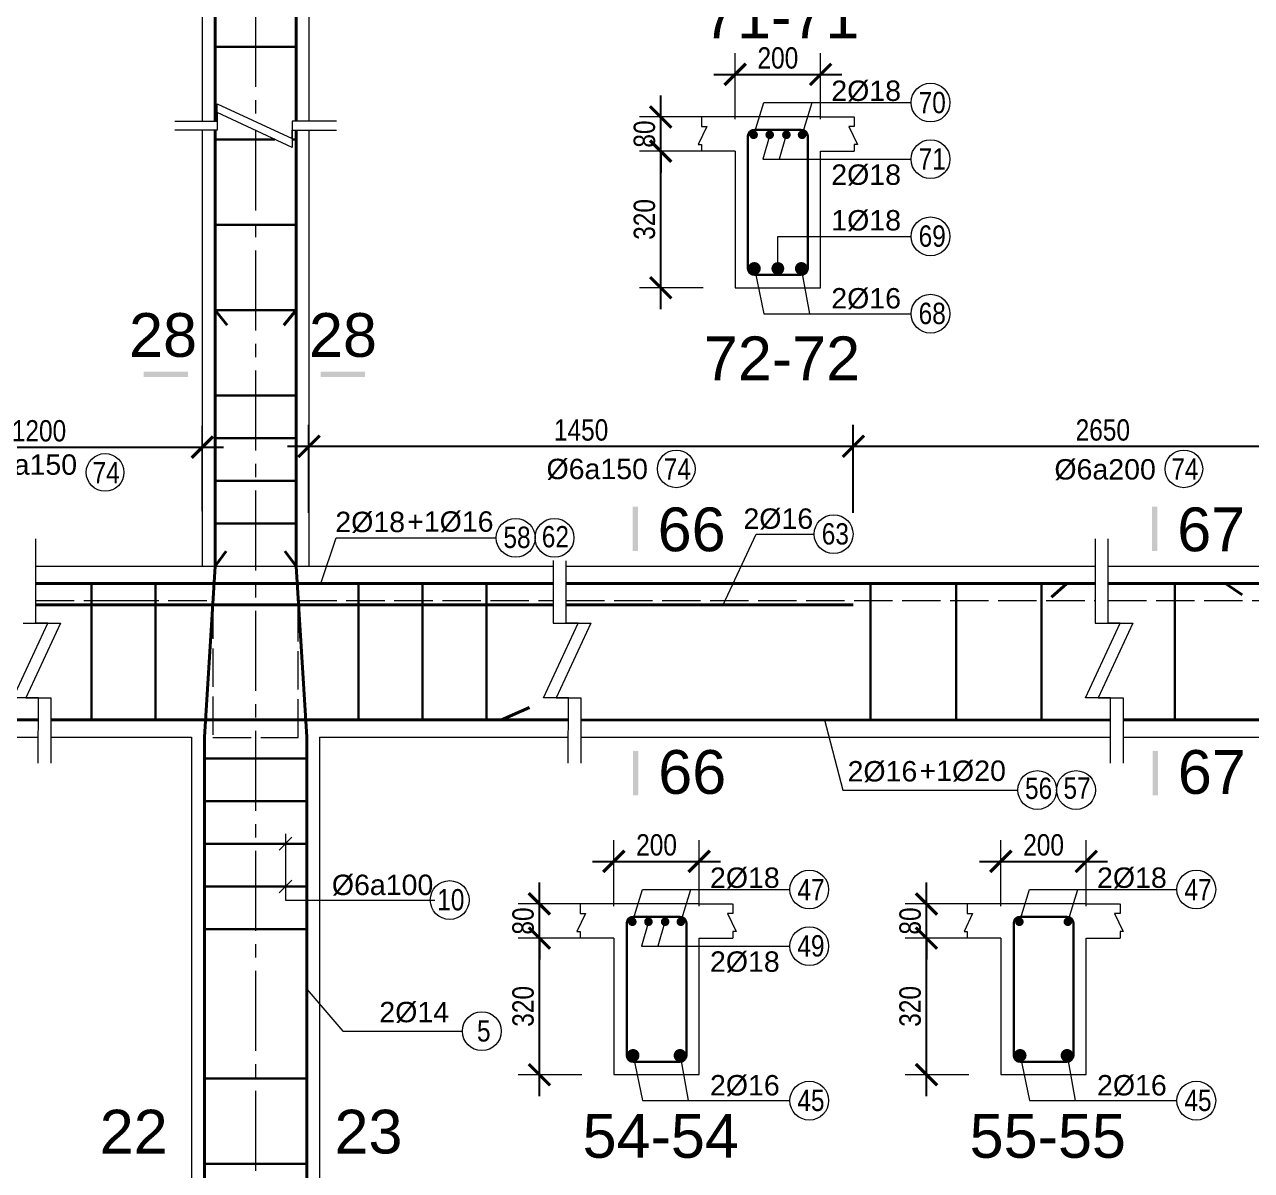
# Model space of a CAD drawing. Header units: inches. Extents: x 1604615 to 1925968, y -294302 to 52467.
# Drawn here: x 1683960 to 1695457, y -235985 to -225247 of the extents above; entities that cross this region are included whole.
import ezdxf

# ---------------------------------------------------------------- set-up
doc = ezdxf.new("R2010")
doc.units = ezdxf.units.IN
doc.header["$LTSCALE"] = 20
doc.header["$MEASUREMENT"] = 0
doc.linetypes.add('ACAD_ISO02W100', pattern=[15, 12, -3])
doc.linetypes.add('CENTER2', pattern=[1.125, 0.75, -0.125, 0.125, -0.125])
doc.layers.get('0').update_dxf_attribs({"lineweight": 13})
for name, color, linetype, lineweight in [('BORDER', 3, 'Continuous', 40), ('Duong bao', 4, 'Continuous', 30), ('net 0.2', 5, 'Continuous', 20), ('net dut', 7, 'Continuous', 9), ('truc', 16, 'CENTER2', 9)]:
    doc.layers.add(name, color=color, linetype=linetype, lineweight=lineweight)
doc.layers.add('TEXT', color=9, linetype='Continuous')
doc.styles.add('chu', font='VHELVCN.TTF')
doc.styles.add('thep', font='ARIAL.TTF')
doc.dimstyles.new('tl100', dxfattribs={"dimscale": 100, "dimtxt": 2, "dimasz": 2, "dimexe": 2, "dimexo": 5, "dimgap": 0.5, "dimtad": 1, "dimdec": 0, "dimzin": 0, "dimdsep": 46, "dimtxsty": 'chu', "dimblk": 'ARCHTICK', "dimcen": 1, "dimdle": 2, "dimclrd": 1, "dimclre": 1, "dimclrt": 2, "dimadec": 0, "dimazin": 0, "dimtfac": 1, "dimtdec": 0, "dimtix": 1, "dimtofl": 0, "dimtmove": 0, "dimatfit": 3, "dimldrblk": 'ARCHTICK', "dimfxl": 1, "dimtolj": 1, "dimtzin": 0, "dimarcsym": 0})
doc.dimstyles.new('tl25', dxfattribs={"dimscale": 100, "dimtxt": 2, "dimasz": 2, "dimexe": 2, "dimexo": 3, "dimgap": 0.5, "dimtad": 1, "dimdec": 0, "dimlfac": 0.25, "dimdsep": 46, "dimtxsty": 'chu', "dimblk": 'ARCHTICK', "dimcen": 8, "dimdle": 2, "dimclrd": 1, "dimclre": 1, "dimclrt": 2, "dimadec": 0, "dimazin": 0, "dimtfac": 0.1, "dimtdec": 0, "dimtix": 1, "dimtmove": 2, "dimatfit": 3, "dimldrblk": 'ARCHTICK', "dimfxl": 6, "dimfxlon": 1, "dimtolj": 1, "dimlwe": -1, "dimarcsym": 0})

# ---------------------------------------------------------------- blocks, each defined once
blk = doc.blocks.new('_ArchTick')
at = {"color": 0, "linetype": 'ByBlock', "const_width": 0.15}
blk.add_lwpolyline([(-0.5, -0.5), (0.5, 0.5)], dxfattribs=at)
blk = doc.blocks.new('*D122')
at = {"color": 1, "lineweight": -2}
for p, q in [((1686625, -229823), (1686625, -228999)), ((1691726, -229823), (1691726, -228999)), ((1686425, -229199), (1691926, -229199))]:
    blk.add_line(p, q, dxfattribs=at)
at = {"layer": 'Defpoints', "color": 0}
for p in [(1691726, -229199), (1686625, -230323), (1691726, -230323)]:
    blk.add_point(p, dxfattribs=at)
at = {"color": 1, "lineweight": -2, "xscale": 200, "yscale": 200, "zscale": 200, "rotation": 180}
blk.add_blockref('_ArchTick', (1686625, -229199), dxfattribs=at)
at = {"color": 1, "lineweight": -2, "xscale": 200, "yscale": 200, "zscale": 200}
blk.add_blockref('_ArchTick', (1691726, -229199), dxfattribs=at)
at = {"color": 2, "insert": (1689175, -229047), "char_height": 200, "attachment_point": 5, "style": 'chu'}
blk.add_mtext('\\A1;1450', dxfattribs=at)
blk = doc.blocks.new('*D123')
at = {"color": 1, "lineweight": -2}
for p, q in [((1691726, -229823), (1691726, -228999)), ((1696402, -229823), (1696402, -228999)), ((1691526, -229199), (1696602, -229199))]:
    blk.add_line(p, q, dxfattribs=at)
at = {"layer": 'Defpoints', "color": 0}
for p in [(1696402, -229199), (1691726, -230323), (1696402, -230323)]:
    blk.add_point(p, dxfattribs=at)
at = {"color": 1, "lineweight": -2, "xscale": 200, "yscale": 200, "zscale": 200, "rotation": 180}
blk.add_blockref('_ArchTick', (1691726, -229199), dxfattribs=at)
at = {"color": 1, "lineweight": -2, "xscale": 200, "yscale": 200, "zscale": 200}
blk.add_blockref('_ArchTick', (1696402, -229199), dxfattribs=at)
at = {"color": 2, "insert": (1694064, -229047), "char_height": 200, "attachment_point": 5, "style": 'chu'}
blk.add_mtext('\\A1;2650', dxfattribs=at)
blk = doc.blocks.new('*D344')
at = {"color": 1}
for p, q in [((1682565, -229807), (1682565, -229007)), ((1685625, -229807), (1685625, -229007))]:
    blk.add_line(p, q, dxfattribs=at)
at = {"color": 1, "lineweight": -2}
blk.add_line((1682365, -229207), (1685825, -229207), dxfattribs=at)
at = {"layer": 'Defpoints', "color": 0}
for p in [(1685625, -229207), (1685625, -230323), (1682565, -231763)]:
    blk.add_point(p, dxfattribs=at)
at = {"color": 1, "lineweight": -2, "xscale": 200, "yscale": 200, "zscale": 200, "rotation": 180}
blk.add_blockref('_ArchTick', (1682565, -229207), dxfattribs=at)
at = {"color": 1, "lineweight": -2, "xscale": 200, "yscale": 200, "zscale": 200}
blk.add_blockref('_ArchTick', (1685625, -229207), dxfattribs=at)
at = {"color": 2, "insert": (1684095, -229055), "char_height": 200, "attachment_point": 5, "style": 'chu'}
blk.add_mtext('\\A1;1200', dxfattribs=at)
blk = doc.blocks.new('*D233')
at = {"color": 1}
for p, q in [((1689482, -233507), (1689482, -232888)), ((1690282, -233507), (1690282, -232888))]:
    blk.add_line(p, q, dxfattribs=at)
at = {"color": 1, "lineweight": -2}
blk.add_line((1689282, -233088), (1690482, -233088), dxfattribs=at)
at = {"layer": 'Defpoints', "color": 0}
for p in [(1690282, -233088), (1689482, -233807), (1690282, -233807)]:
    blk.add_point(p, dxfattribs=at)
at = {"color": 1, "lineweight": -2, "xscale": 200, "yscale": 200, "zscale": 200, "rotation": 180}
blk.add_blockref('_ArchTick', (1689482, -233088), dxfattribs=at)
at = {"color": 1, "lineweight": -2, "xscale": 200, "yscale": 200, "zscale": 200}
blk.add_blockref('_ArchTick', (1690282, -233088), dxfattribs=at)
at = {"color": 2, "insert": (1689882, -232935), "char_height": 200, "attachment_point": 5, "style": 'chu'}
blk.add_mtext('\\A1;200', dxfattribs=at)
blk = doc.blocks.new('*D234')
at = {"color": 1, "lineweight": -2}
blk.add_line((1688784, -235287), (1688784, -233607), dxfattribs=at)
at = {"color": 1}
for p, q in [((1689182, -233807), (1688584, -233807)), ((1689182, -235087), (1688584, -235087))]:
    blk.add_line(p, q, dxfattribs=at)
at = {"layer": 'Defpoints', "color": 0}
for p in [(1688784, -233807), (1689482, -233807), (1689482, -235087)]:
    blk.add_point(p, dxfattribs=at)
at = {"color": 1, "lineweight": -2, "xscale": 200, "yscale": 200, "zscale": 200}
for p, rotation in [((1688784, -233807), 90), ((1688784, -235087), 270)]:
    blk.add_blockref('_ArchTick', p, dxfattribs=dict(at, rotation=rotation))
at = {"color": 2, "insert": (1688632, -234447), "char_height": 200, "attachment_point": 5, "rotation": 90, "style": 'chu'}
blk.add_mtext('\\A1;320', dxfattribs=at)
blk = doc.blocks.new('*D235')
at = {"color": 1, "lineweight": -2}
for p, q in [((1688784, -233487), (1688784, -233287)), ((1688784, -233807), (1688784, -233487)), ((1688784, -233807), (1688784, -234007))]:
    blk.add_line(p, q, dxfattribs=at)
at = {"color": 1}
for p, q in [((1689182, -233487), (1688584, -233487)), ((1689182, -233807), (1688584, -233807))]:
    blk.add_line(p, q, dxfattribs=at)
at = {"layer": 'Defpoints', "color": 0}
for p in [(1688784, -233487), (1689482, -233487), (1689482, -233807)]:
    blk.add_point(p, dxfattribs=at)
at = {"color": 1, "lineweight": -2, "xscale": 200, "yscale": 200, "zscale": 200}
for p, rotation in [((1688784, -233487), 270), ((1688784, -233807), 90)]:
    blk.add_blockref('_ArchTick', p, dxfattribs=dict(at, rotation=rotation))
at = {"color": 2, "insert": (1688632, -233647), "char_height": 200, "attachment_point": 5, "rotation": 90, "style": 'chu'}
blk.add_mtext('\\A1;80', dxfattribs=at)
blk = doc.blocks.new('*D236')
at = {"color": 1}
for p, q in [((1693109, -233507), (1693109, -232888)), ((1693909, -233507), (1693909, -232888))]:
    blk.add_line(p, q, dxfattribs=at)
at = {"color": 1, "lineweight": -2}
blk.add_line((1692909, -233088), (1694109, -233088), dxfattribs=at)
at = {"layer": 'Defpoints', "color": 0}
for p in [(1693909, -233088), (1693109, -233807), (1693909, -233807)]:
    blk.add_point(p, dxfattribs=at)
at = {"color": 1, "lineweight": -2, "xscale": 200, "yscale": 200, "zscale": 200, "rotation": 180}
blk.add_blockref('_ArchTick', (1693109, -233088), dxfattribs=at)
at = {"color": 1, "lineweight": -2, "xscale": 200, "yscale": 200, "zscale": 200}
blk.add_blockref('_ArchTick', (1693909, -233088), dxfattribs=at)
at = {"color": 2, "insert": (1693509, -232935), "char_height": 200, "attachment_point": 5, "style": 'chu'}
blk.add_mtext('\\A1;200', dxfattribs=at)
blk = doc.blocks.new('*D237')
at = {"color": 1, "lineweight": -2}
blk.add_line((1692411, -235287), (1692411, -233607), dxfattribs=at)
at = {"color": 1}
for p, q in [((1692809, -233807), (1692211, -233807)), ((1692809, -235087), (1692211, -235087))]:
    blk.add_line(p, q, dxfattribs=at)
at = {"layer": 'Defpoints', "color": 0}
for p in [(1692411, -233807), (1693109, -233807), (1693109, -235087)]:
    blk.add_point(p, dxfattribs=at)
at = {"color": 1, "lineweight": -2, "xscale": 200, "yscale": 200, "zscale": 200}
for p, rotation in [((1692411, -233807), 90), ((1692411, -235087), 270)]:
    blk.add_blockref('_ArchTick', p, dxfattribs=dict(at, rotation=rotation))
at = {"color": 2, "insert": (1692259, -234447), "char_height": 200, "attachment_point": 5, "rotation": 90, "style": 'chu'}
blk.add_mtext('\\A1;320', dxfattribs=at)
blk = doc.blocks.new('*D238')
at = {"color": 1, "lineweight": -2}
for p, q in [((1692411, -233487), (1692411, -233287)), ((1692411, -233807), (1692411, -233487)), ((1692411, -233807), (1692411, -234007))]:
    blk.add_line(p, q, dxfattribs=at)
at = {"color": 1}
for p, q in [((1692809, -233487), (1692211, -233487)), ((1692809, -233807), (1692211, -233807))]:
    blk.add_line(p, q, dxfattribs=at)
at = {"layer": 'Defpoints', "color": 0}
for p in [(1692411, -233487), (1693109, -233487), (1693109, -233807)]:
    blk.add_point(p, dxfattribs=at)
at = {"color": 1, "lineweight": -2, "xscale": 200, "yscale": 200, "zscale": 200}
for p, rotation in [((1692411, -233487), 270), ((1692411, -233807), 90)]:
    blk.add_blockref('_ArchTick', p, dxfattribs=dict(at, rotation=rotation))
at = {"color": 2, "insert": (1692259, -233647), "char_height": 200, "attachment_point": 5, "rotation": 90, "style": 'chu'}
blk.add_mtext('\\A1;80', dxfattribs=at)
blk = doc.blocks.new('*D269')
at = {"color": 1}
for p, q in [((1690619, -226133), (1690619, -225514)), ((1691419, -226133), (1691419, -225514))]:
    blk.add_line(p, q, dxfattribs=at)
at = {"color": 1, "lineweight": -2}
blk.add_line((1690419, -225714), (1691619, -225714), dxfattribs=at)
at = {"layer": 'Defpoints', "color": 0}
for p in [(1691419, -225714), (1690619, -226433), (1691419, -226433)]:
    blk.add_point(p, dxfattribs=at)
at = {"color": 1, "lineweight": -2, "xscale": 200, "yscale": 200, "zscale": 200, "rotation": 180}
blk.add_blockref('_ArchTick', (1690619, -225714), dxfattribs=at)
at = {"color": 1, "lineweight": -2, "xscale": 200, "yscale": 200, "zscale": 200}
blk.add_blockref('_ArchTick', (1691419, -225714), dxfattribs=at)
at = {"color": 2, "insert": (1691019, -225561), "char_height": 200, "attachment_point": 5, "style": 'chu'}
blk.add_mtext('\\A1;200', dxfattribs=at)
blk = doc.blocks.new('*D270')
at = {"color": 1, "lineweight": -2}
blk.add_line((1689921, -227913), (1689921, -226233), dxfattribs=at)
at = {"color": 1}
for p, q in [((1690319, -226433), (1689721, -226433)), ((1690319, -227713), (1689721, -227713))]:
    blk.add_line(p, q, dxfattribs=at)
at = {"layer": 'Defpoints', "color": 0}
for p in [(1689921, -226433), (1690619, -226433), (1690619, -227713)]:
    blk.add_point(p, dxfattribs=at)
at = {"color": 1, "lineweight": -2, "xscale": 200, "yscale": 200, "zscale": 200}
for p, rotation in [((1689921, -226433), 90), ((1689921, -227713), 270)]:
    blk.add_blockref('_ArchTick', p, dxfattribs=dict(at, rotation=rotation))
at = {"color": 2, "insert": (1689769, -227073), "char_height": 200, "attachment_point": 5, "rotation": 90, "style": 'chu'}
blk.add_mtext('\\A1;320', dxfattribs=at)
blk = doc.blocks.new('*D271')
at = {"color": 1, "lineweight": -2}
for p, q in [((1689921, -226113), (1689921, -225913)), ((1689921, -226433), (1689921, -226113)), ((1689921, -226433), (1689921, -226633))]:
    blk.add_line(p, q, dxfattribs=at)
at = {"color": 1}
for p, q in [((1690319, -226113), (1689721, -226113)), ((1690319, -226433), (1689721, -226433))]:
    blk.add_line(p, q, dxfattribs=at)
at = {"layer": 'Defpoints', "color": 0}
for p in [(1689921, -226113), (1690619, -226113), (1690619, -226433)]:
    blk.add_point(p, dxfattribs=at)
at = {"color": 1, "lineweight": -2, "xscale": 200, "yscale": 200, "zscale": 200}
for p, rotation in [((1689921, -226113), 270), ((1689921, -226433), 90)]:
    blk.add_blockref('_ArchTick', p, dxfattribs=dict(at, rotation=rotation))
at = {"color": 2, "insert": (1689769, -226273), "char_height": 200, "attachment_point": 5, "rotation": 90, "style": 'chu'}
blk.add_mtext('\\A1;80', dxfattribs=at)

msp = doc.modelspace()

# ---------------------------------------------------------------- linework, layer by layer
at = {"ltscale": 0.1}
for p, q in [((1685624.8, -221055.5), (1685624.8, -226152.8)), ((1686624.8, -221055.5), (1686624.8, -226152.8)), ((1685624.8, -226235.4), (1685624.8, -230323.2)), ((1686624.8, -226235.4), (1686624.8, -230323.2)), ((1684066.2, -230855.9), (1684066.2, -230066.2)), ((1693993.4, -230066.2), (1693993.4, -230855.9)), ((1694113.4, -230855.9), (1694113.4, -230066.2)), ((1688914, -230270.3), (1688914, -230855.9)), ((1689034, -230855.9), (1689034, -230272.7)), ((1685324.8, -230323.2), (1686924.8, -230323.2)), ((1685524.8, -230323.2), (1686724.8, -230323.2)), ((1683854.5, -231556.4), (1684179.4, -230855.9)), ((1683946.2, -230855.9), (1684297.9, -230855.9)), ((1684297.9, -230855.9), (1683973, -231556.4)), ((1684179.4, -230855.9), (1684066.2, -230855.9)), ((1688822.3, -231556.4), (1689147.2, -230855.9)), ((1688914, -230855.9), (1689265.7, -230855.9)), ((1689265.7, -230855.9), (1688940.8, -231556.4)), ((1689147.2, -230855.9), (1689034, -230855.9)), ((1693901.7, -231556.4), (1694226.6, -230855.9)), ((1693993.4, -230855.9), (1694345.1, -230855.9)), ((1694345.1, -230855.9), (1694020.2, -231556.4)), ((1694226.6, -230855.9), (1694113.4, -230855.9)), ((1684089.6, -231556.4), (1683854.5, -231556.4)), ((1683973, -231556.4), (1684206.2, -231556.4)), ((1684087.5, -232168.4), (1684089.6, -231556.4)), ((1684206.2, -231556.4), (1684206.2, -232168.4)), ((1689057.4, -231556.4), (1688822.3, -231556.4)), ((1688940.8, -231556.4), (1689174, -231556.4)), ((1689055.2, -232168.4), (1689057.4, -231556.4)), ((1689174, -231556.4), (1689174, -232168.4)), ((1694136.8, -231556.4), (1693901.7, -231556.4)), ((1694020.2, -231556.4), (1694253.4, -231556.4)), ((1694134.7, -232168.4), (1694136.8, -231556.4)), ((1694253.4, -231556.4), (1694253.4, -232168.4)), ((1683598.6, -231923.2), (1684088.3, -231923.3)), ((1684206.2, -231923.3), (1684996.5, -231923.4)), ((1684996.5, -231923.4), (1685524.8, -231923.5)), ((1685524.8, -231923.2), (1685524.8, -236649.2)), ((1686724.8, -231923.2), (1686724.8, -236649.2)), ((1686724.8, -231923.2), (1689056.1, -231923.2)), ((1689174, -231923.2), (1694135.5, -231923.7)), ((1694253.4, -231923.2), (1698221.8, -231923.2))]:
    msp.add_line(p, q, dxfattribs=at)
for p, q in [((1690798.7, -226262.9), (1690887.5, -225978.1)), ((1690887.5, -225978.1), (1692267.6, -225978.1)), ((1691251.8, -226262.9), (1691340.5, -225978.1)), ((1690618.7, -226112.9), (1690306.3, -226112.9)), ((1691418.7, -226112.9), (1690618.7, -226112.9)), ((1691418.7, -226112.9), (1691731.1, -226112.9)), ((1690942.7, -226280.2), (1690877.2, -226508.6)), ((1691096.4, -226280.2), (1691030.8, -226508.6)), ((1690618.7, -226432.9), (1690302.7, -226432.9)), ((1690618.7, -226432.9), (1690618.7, -227712.9)), ((1691418.7, -227712.9), (1691418.7, -226432.9)), ((1691418.7, -226432.9), (1691734.7, -226432.9)), ((1690877.2, -226508.6), (1692267.6, -226508.6)), ((1691018.7, -227532.9), (1691018.7, -227231.7)), ((1691018.7, -227231.7), (1692261.5, -227231.7)), ((1690618.7, -227712.9), (1691418.7, -227712.9)), ((1686345.9, -232983.5), (1686465.6, -232862.9)), ((1686345.9, -233383.5), (1686465.6, -233262.9)), ((1689662.2, -233636.8), (1689750.9, -233352.1)), ((1689750.9, -233352.1), (1691131.1, -233352.1)), ((1690115.3, -233636.8), (1690204, -233352.1)), ((1693289, -233636.8), (1693377.8, -233352.1)), ((1693377.8, -233352.1), (1694757.9, -233352.1)), ((1693742.1, -233636.8), (1693830.9, -233352.1)), ((1689482.2, -233486.8), (1689169.8, -233486.8)), ((1690282.2, -233486.8), (1689482.2, -233486.8)), ((1690282.2, -233486.8), (1690594.6, -233486.8)), ((1693109, -233486.8), (1692796.6, -233486.8)), ((1693909, -233486.8), (1693109, -233486.8)), ((1693909, -233486.8), (1694221.5, -233486.8)), ((1689806.1, -233654.2), (1689740.6, -233882.6)), ((1689959.8, -233654.2), (1689894.3, -233882.6)), ((1689482.2, -233806.8), (1689166.2, -233806.8)), ((1689482.2, -233806.8), (1689482.2, -235086.8)), ((1690282.2, -235086.8), (1690282.2, -233806.8)), ((1690282.2, -233806.8), (1690598.2, -233806.8)), ((1693109, -233806.8), (1692793.1, -233806.8)), ((1693109, -233806.8), (1693109, -235086.8)), ((1693909, -235086.8), (1693909, -233806.8)), ((1693909, -233806.8), (1694225, -233806.8)), ((1689740.6, -233882.6), (1691131.1, -233882.6)), ((1689482.2, -235086.8), (1690282.2, -235086.8)), ((1693109, -235086.8), (1693909, -235086.8))]:
    msp.add_line(p, q)
for points in [[(1685367.5, -226152.4), (1685764.6, -226153.7), (1685764.6, -225989.2), (1686466.2, -226314.6), (1686466.2, -226235.4), (1686882.2, -226235.4)], [(1686882.2, -226151.4), (1686466.2, -226151.4), (1686466.2, -226397.6), (1685764.6, -226072.1), (1685764.6, -226235.4), (1685367.5, -226235.4)], [(1684066.2, -230323.2), (1684856.6, -230323.2)], [(1684856.6, -230323.2), (1685324.8, -230323.2)], [(1686924.8, -230323.2), (1688914, -230323.2)], [(1689034, -230323.2), (1693993.4, -230323.2)], [(1694113.4, -230323.2), (1698079.7, -230323.2)]]:
    msp.add_lwpolyline(points, dxfattribs=at)
for points in [[(1690302.7, -226112.9), (1690302.7, -226201.6), (1690353.6, -226201.6), (1690272.9, -226370), (1690302.7, -226370), (1690302.7, -226432.9)], [(1691734.7, -226112.9), (1691734.7, -226201.6), (1691683.8, -226201.6), (1691764.6, -226370), (1691734.7, -226370), (1691734.7, -226432.9)], [(1690798.7, -227532.9), (1690887.5, -227956.4), (1692267.6, -227956.4)], [(1691238.7, -227532.9), (1691316.1, -227956.4)], [(1686735, -230483.2), (1686881, -230056.3), (1688379.9, -230056.3)], [(1690507.8, -230683.2), (1690815.6, -230021.9), (1691359.7, -230021.9)], [(1691456, -231763.4), (1691628, -232420), (1693267.6, -232420)], [(1686405.7, -232828.8), (1686405.7, -233450.7), (1687804, -233450.7)], [(1689166.2, -233486.8), (1689166.2, -233575.6), (1689217.1, -233575.6), (1689136.3, -233744), (1689166.2, -233744), (1689166.2, -233806.8)], [(1690598.2, -233486.8), (1690598.2, -233575.6), (1690547.3, -233575.6), (1690628, -233744), (1690598.2, -233744), (1690598.2, -233806.8)], [(1692793.1, -233486.8), (1692793.1, -233575.6), (1692843.9, -233575.6), (1692763.2, -233744), (1692793.1, -233744), (1692793.1, -233806.8)], [(1694225, -233486.8), (1694225, -233575.6), (1694174.2, -233575.6), (1694254.9, -233744), (1694225, -233744), (1694225, -233806.8)], [(1686604.8, -234286.2), (1686943.6, -234679.2), (1688063, -234679.2)], [(1689662.2, -234906.8), (1689750.9, -235330.4), (1691131.1, -235330.4)], [(1690102.2, -234906.8), (1690179.6, -235330.4)], [(1693289, -234906.8), (1693377.8, -235330.4), (1694757.9, -235330.4)], [(1693729, -234906.8), (1693806.4, -235330.4)]]:
    msp.add_lwpolyline(points)
for points, const_width in [([(1690771.7, -226280.2, -1.0105372), (1690811.7, -226280.6, -0.9895727)], 40), ([(1690922.7, -226280.2, -1.0105372), (1690962.7, -226280.6, -0.9895727)], 40), ([(1691078.9, -226280.2, -1.0105372), (1691118.9, -226280.6, -0.9895727)], 40), ([(1691265.8, -226280.2, 1.0105372), (1691225.8, -226280.6, 0.9895727)], 40), ([(1690768.7, -227532.9, 1), (1690828.7, -227532.9, 1)], 60), ([(1690988.7, -227532.9, 1), (1691048.7, -227532.9, 1)], 60), ([(1691268.7, -227532.9, -1), (1691208.7, -227532.9, -1)], 60), ([(1689635.1, -233654.2, -1.0105372), (1689675.1, -233654.6, -0.9895727)], 40), ([(1689786.1, -233654.2, -1.0105372), (1689826.1, -233654.6, -0.9895727)], 40), ([(1689942.4, -233654.2, -1.0105372), (1689982.4, -233654.6, -0.9895727)], 40), ([(1690129.2, -233654.2, 1.0105372), (1690089.3, -233654.6, 0.9895727)], 40), ([(1693262, -233654.2, -1.0105372), (1693302, -233654.6, -0.9895727)], 40), ([(1693756.1, -233654.2, 1.0105372), (1693716.1, -233654.6, 0.9895727)], 40), ([(1689632.2, -234906.8, 1), (1689692.2, -234906.8, 1)], 60), ([(1690132.2, -234906.8, -1), (1690072.2, -234906.8, -1)], 60), ([(1693259, -234906.8, 1), (1693319, -234906.8, 1)], 60), ([(1693759, -234906.8, -1), (1693699, -234906.8, -1)], 60)]:
    msp.add_lwpolyline(points, format="xyb", close=True, dxfattribs=dict(const_width=const_width))
for centre, radius in [((1692449.5, -225978.1), 181.9), ((1692449.5, -226508.6), 181.9), ((1692449.5, -227231.7), 181.9), ((1692449.5, -227956.4), 181.9), ((1690067, -229410.5), 176.4), ((1694823.5, -229410.5), 176.4), ((1684714.5, -229443.5), 176.4), ((1688561.8, -230056.3), 181.9), ((1688925.6, -230056.3), 181.9), ((1691541.6, -230021.9), 181.9), ((1693449.5, -232420), 181.9), ((1693813.3, -232420), 181.9), ((1687943.8, -233450.7), 181.9), ((1691313, -233352.1), 181.9), ((1694939.8, -233352.1), 181.9), ((1691313, -233882.6), 181.9), ((1688244.9, -234679.2), 181.9), ((1691313, -235330.4), 181.9), ((1694939.8, -235330.4), 181.9)]:
    msp.add_circle(centre, radius)
for p in [(1690801.7, -226262.9), (1690801.7, -226262.9), (1690801.7, -226262.9), (1690801.7, -226262.9), (1690771.7, -226280.2), (1690771.7, -226280.2), (1690771.7, -226280.2), (1690771.7, -226280.2), (1690801.7, -226297.6), (1690801.7, -226297.6), (1690801.7, -226297.6), (1690801.7, -226297.6), (1689635.1, -233654.2), (1689635.1, -233654.2), (1689635.1, -233654.2), (1689635.1, -233654.2), (1689665.1, -233636.9), (1689665.1, -233636.9), (1689665.1, -233636.9), (1689665.1, -233636.9), (1689665.1, -233671.5), (1689665.1, -233671.5), (1689665.1, -233671.5), (1689665.1, -233671.5), (1693262, -233654.2), (1693262, -233654.2), (1693262, -233654.2), (1693262, -233654.2), (1693292, -233636.9), (1693292, -233636.9), (1693292, -233636.9), (1693292, -233636.9), (1693292, -233671.5), (1693292, -233671.5), (1693292, -233671.5), (1693292, -233671.5)]:
    msp.add_point(p)
for points in [[(1685491.6, -228550.5), (1685491.6, -228500.5), (1685077.3, -228550.5), (1685077.3, -228500.5)], [(1687149.1, -228550.5), (1687149.1, -228500.5), (1686734.8, -228550.5), (1686734.8, -228500.5)], [(1689707.2, -229764.8), (1689657.2, -229764.8), (1689707.2, -230179.1), (1689657.2, -230179.1)], [(1694576, -229764.8), (1694526, -229764.8), (1694576, -230179.1), (1694526, -230179.1)], [(1689712.8, -232054.9), (1689662.8, -232054.9), (1689712.8, -232469.2), (1689662.8, -232469.2)], [(1694581.7, -232054.9), (1694531.7, -232054.9), (1694581.7, -232469.2), (1694531.7, -232469.2)]]:
    msp.add_trace(points)
at = {"layer": 'BORDER', "ltscale": 0.1}
for p, q in [((1685744.8, -219615.5), (1685744.8, -226152.8)), ((1686504.8, -219615.5), (1686504.8, -226152.8)), ((1685744.8, -226235.4), (1685744.8, -230323.2)), ((1686504.8, -226235.4), (1686504.8, -230323.2)), ((1685744.8, -230323.2), (1685744.8, -227803.2)), ((1686504.8, -230323.2), (1686504.8, -227803.2)), ((1685744.8, -227923.2), (1685859, -228065)), ((1686504.8, -227923.2), (1686390.6, -228065)), ((1685644.8, -231923.2), (1685744.8, -230323.2)), ((1686504.8, -230323.2), (1686604.8, -231923.2)), ((1684066.2, -230483.2), (1684856.6, -230483.2)), ((1684856.6, -230483.2), (1688914, -230483.2)), ((1689034, -230483.2), (1693993.4, -230483.2)), ((1689034, -230483.2), (1693725.8, -230483.2)), ((1693725.8, -230483.2), (1693583.3, -230613.9)), ((1694113.4, -230483.2), (1698079.7, -230483.2)), ((1695213.2, -230483.2), (1695369.9, -230589.8)), ((1688429.2, -231763.2), (1688692.9, -231646.3)), ((1683612.6, -231763.2), (1684088.9, -231763.2)), ((1684206.2, -231763.2), (1684996.5, -231763.2)), ((1684996.5, -231763.2), (1685544.8, -231763.2)), ((1685544.8, -231763.2), (1689056.6, -231763.2)), ((1689174, -231763.2), (1694136.1, -231763.7)), ((1694253.4, -231763.2), (1698222.4, -231763.2)), ((1685644.8, -231923.2), (1685644.8, -236649.2)), ((1686604.8, -231923.2), (1686604.8, -236649.2))]:
    msp.add_line(p, q, dxfattribs=at)
for points in [[(1685744.8, -230323.2), (1685849.7, -230182.1)], [(1686504.8, -230323.2), (1686400, -230182.1)], [(1684856.6, -230483.2), (1684066.2, -230483.2)], [(1686125.8, -230483.2), (1684856.6, -230483.2)], [(1686125.8, -230483.2), (1688914, -230483.2)], [(1684066.2, -230683.2), (1684856.6, -230683.2)], [(1684856.6, -230683.2), (1686125.8, -230683.2), (1686125.8, -230683.2)], [(1686125.8, -230683.2), (1688914, -230683.2)], [(1689034, -230683.2), (1691725.8, -230683.2)]]:
    msp.add_lwpolyline(points, dxfattribs=at)
at = {"layer": 'Duong bao', "ltscale": 0.1}
for p, q in [((1685744.8, -225455.5), (1686504.8, -225455.5)), ((1685744.8, -226323.2), (1686305.9, -226323.2)), ((1686466.2, -226323.2), (1686504.8, -226323.2)), ((1685744.8, -227123.2), (1686504.8, -227123.2)), ((1685744.8, -227923.2), (1686504.8, -227923.2)), ((1685744.8, -228723.2), (1686504.8, -228723.2)), ((1685744.8, -229123.2), (1686504.8, -229123.2)), ((1685744.8, -229523.2), (1686504.8, -229523.2)), ((1685744.8, -229923.2), (1686504.8, -229923.2)), ((1684587.5, -231763.5), (1684587.5, -230483.2)), ((1685187.5, -231763.5), (1685187.5, -230483.2)), ((1687088.3, -231763.2), (1687088.3, -230483.2)), ((1687688.3, -231763.2), (1687688.3, -230483.2)), ((1688288.3, -231763.2), (1688288.3, -230483.2)), ((1691888.3, -231763.2), (1691888.3, -230483.2)), ((1692688.3, -231763.2), (1692688.3, -230483.2)), ((1693488.3, -231763.2), (1693488.3, -230483.2)), ((1694738.5, -231763.2), (1694738.5, -230483.2)), ((1685644.8, -232123.2), (1686604.8, -232123.2)), ((1685644.8, -232523.2), (1686604.8, -232523.2)), ((1685644.8, -232923.2), (1686604.8, -232923.2)), ((1685644.8, -233323.2), (1686604.8, -233323.2)), ((1685644.8, -233723.2), (1686604.8, -233723.2)), ((1685644.8, -235123.2), (1686604.8, -235123.2)), ((1685644.8, -235923.2), (1686604.8, -235923.2))]:
    msp.add_line(p, q, dxfattribs=at)
at = {"layer": 'Duong bao'}
for p, q in [((1691238.7, -226232.9), (1690798.7, -226232.9)), ((1690738.7, -226292.9), (1690738.7, -227532.9)), ((1691298.7, -227532.9), (1691298.7, -226292.9)), ((1690798.7, -227592.9), (1691238.7, -227592.9)), ((1690102.2, -233606.8), (1689662.2, -233606.8)), ((1693729, -233606.8), (1693289, -233606.8)), ((1689602.2, -233666.8), (1689602.2, -234906.8)), ((1690162.2, -234906.8), (1690162.2, -233666.8)), ((1693229, -233666.8), (1693229, -234906.8)), ((1693789, -234906.8), (1693789, -233666.8)), ((1689662.2, -234966.8), (1690102.2, -234966.8)), ((1693289, -234966.8), (1693729, -234966.8))]:
    msp.add_line(p, q, dxfattribs=at)
for centre, start, end in [((1690798.7, -226292.9), 90, 180), ((1691238.7, -226292.9), 0, 90), ((1690798.7, -227532.9), 180, 270), ((1691238.7, -227532.9), 270, 0), ((1689662.2, -233666.8), 90, 180), ((1690102.2, -233666.8), 0, 90), ((1693289, -233666.8), 90, 180), ((1693729, -233666.8), 0, 90), ((1689662.2, -234906.8), 180, 270), ((1690102.2, -234906.8), 270, 0), ((1693289, -234906.8), 180, 270), ((1693729, -234906.8), 270, 0)]:
    msp.add_arc(centre, 60, start, end, dxfattribs=at)
at = {"layer": 'net dut', "linetype": 'ACAD_ISO02W100', "ltscale": 1.5}
for p, q in [((1684066.2, -230643.2), (1684856.6, -230643.2)), ((1684856.6, -230643.2), (1685724.8, -230643.2)), ((1685724.8, -230643.2), (1685724.8, -231927.2)), ((1686524.8, -230643.2), (1688914, -230643.2)), ((1686524.8, -231927.2), (1686524.8, -230643.2)), ((1689034, -230643.2), (1693993.4, -230643.2)), ((1694113.4, -230643.2), (1698079.7, -230643.2)), ((1685724.8, -231927.2), (1686524.8, -231927.2))]:
    msp.add_line(p, q, dxfattribs=at)
at = {"layer": 'truc', "linetype": 'CENTER2', "ltscale": 50}
for points in [[(1686124.8, -219455.5), (1686124.8, -226152.8)], [(1686124.8, -226239.2), (1686124.8, -236649.2)]]:
    msp.add_lwpolyline(points, dxfattribs=at)

# ---------------------------------------------------------------- texts
at = {"layer": 'net 0.2', "char_height": 200, "width": 363.074, "style": 'chu'}
for s, insert, attachment_point in [('70', (1692337.9, -226080.7), 7), ('71', (1692337.9, -226405.9), 1), ('69', (1692337.9, -227129), 1), ('68', (1692337.9, -227853.8), 1), ('74', (1684596.7, -229345.5), 1), ('74', (1689949.2, -229312.5), 1), ('74', (1694705.7, -229312.5), 1), ('62', (1688806.7, -229946), 1), ('63', (1691430, -229919.3), 1), ('58', (1688447.1, -229952), 1), ('56', (1693334.7, -232303.6), 1), ('57', (1693695.4, -232302), 1), ('47', (1691201.4, -233454.7), 7), ('47', (1694828.3, -233454.7), 7), ('10 ', (1687827, -233348), 1), ('49', (1691201.4, -233779.9), 1), ('5', (1688199.5, -234576.5), 1), ('45', (1691201.4, -235227.8), 1), ('45', (1694828.3, -235227.8), 1)]:
    msp.add_mtext(s, dxfattribs=dict(at, insert=insert, attachment_point=attachment_point))
at = {"layer": 'TEXT', "style": 'thep'}
for s, height, p in [('71-71', 409.93, (1690316.5, -225377.1)), ('2%%C18', 191.25, (1691519.5, -225962.8)), ('2%%C18', 191.25, (1691519.5, -226749)), ('1%%C18', 191.25, (1691519.5, -227176.6)), ('2%%C16', 191.25, (1691519.5, -227907.6)), ('28', 409.93, (1684939.1, -228360.6)), ('28', 409.93, (1686625.2, -228360.6)), ('72-72', 409.93, (1690325.5, -228579.5)), ('%%C6a150', 191.25, (1683501.2, -229465.8)), ('%%C6a150', 191.25, (1688850.9, -229506.8)), ('%%C6a200', 191.25, (1693610.3, -229510.4)), ('2%%C18', 191.25, (1686871.8, -230003.2)), ('+1%%C16', 191.25, (1687544.8, -229999.2)), ('66', 409.93, (1689892.6, -230182.2)), ('2%%C16', 191.25, (1690696.3, -229972.3)), ('67', 409.93, (1694761.5, -230182.2)), ('66', 409.93, (1689898.3, -232455.4)), ('67', 409.93, (1694767.1, -232455.4)), ('2%%C16', 191.25, (1691672, -232339.5)), ('+1%%C20', 191.25, (1692346.2, -232334.8)), ('2%%C18', 191.25, (1690382.9, -233336.8)), ('2%%C18', 191.25, (1694009.8, -233336.8)), ('%%C6a100', 191.25, (1686839.4, -233403.8)), ('2%%C18', 191.25, (1690382.9, -234123)), ('2%%C14', 191.25, (1687284.5, -234595.8)), ('2%%C16', 191.25, (1690382.9, -235281.5)), ('2%%C16', 191.25, (1694009.8, -235281.5)), ('22', 409.93, (1684664.3, -235825.6)), ('23', 409.93, (1686863.9, -235825.6)), ('54-54', 409.93, (1689188.9, -235865.8)), ('55-55', 409.93, (1692815.8, -235865.8))]:
    msp.add_text(s, height=height, dxfattribs=at).set_placement(p)

# ---------------------------------------------------------------- dimensions: what is measured, and where the dimension line sits
for base, p1, p2, picture, middle in [((1691418.7, -225713.6), (1690618.7, -226432.9), (1691418.7, -226432.9), '*D269', (1691018.7, -225561.4)), ((1690282.2, -233087.6), (1689482.2, -233806.8), (1690282.2, -233806.8), '*D233', (1689882.2, -232935.4)), ((1693909, -233087.6), (1693109, -233806.8), (1693909, -233806.8), '*D236', (1693509, -232935.4))]:
    dim = msp.add_linear_dim(base=base, p1=p1, p2=p2, dimstyle='tl25')
    dim.commit()
    dim.dimension.update_dxf_attribs({"geometry": picture, "text_midpoint": middle})
for base, p1, p2, picture, middle in [((1689920.8, -226112.9), (1690618.7, -226432.9), (1690618.7, -226112.9), '*D271', (1689768.7, -226272.9)), ((1689920.8, -226432.9), (1690618.7, -227712.9), (1690618.7, -226432.9), '*D270', (1689768.7, -227072.9)), ((1688784.3, -233486.8), (1689482.2, -233806.8), (1689482.2, -233486.8), '*D235', (1688632.1, -233646.8)), ((1692411.2, -233486.8), (1693109, -233806.8), (1693109, -233486.8), '*D238', (1692259, -233646.8)), ((1688784.3, -233806.8), (1689482.2, -235086.8), (1689482.2, -233806.8), '*D234', (1688632.1, -234446.8)), ((1692411.2, -233806.8), (1693109, -235086.8), (1693109, -233806.8), '*D237', (1692259, -234446.8))]:
    dim = msp.add_linear_dim(base=base, p1=p1, p2=p2, angle=90, dimstyle='tl25')
    dim.commit()
    dim.dimension.update_dxf_attribs({"geometry": picture, "text_midpoint": middle})
for base, p1, p2, text, dimstyle, picture, middle in [((1685624.8, -229207.1), (1682564.8, -231763.5), (1685624.8, -230323.2), '1200', 'tl25', '*D344', (1684094.8, -229055)), ((1691725.8, -229199.3), (1686624.8, -230323.2), (1691725.8, -230323.2), '1450', 'tl100', '*D122', (1689175.3, -229047.2))]:
    dim = msp.add_linear_dim(base=base, p1=p1, p2=p2, text=text, dimstyle=dimstyle)
    dim.commit()
    dim.dimension.update_dxf_attribs({"geometry": picture, "text_midpoint": middle})
dim = msp.add_linear_dim(base=(1696402, -229199.3), p1=(1691725.8, -230323.2), p2=(1696402, -230323.2), text='2650', dimstyle='tl100', override={"dimtmove": 1})
dim.commit()
dim.dimension.update_dxf_attribs({"geometry": '*D123', "text_midpoint": (1694063.9, -229047.2)})

doc.saveas('drawing.dxf')
